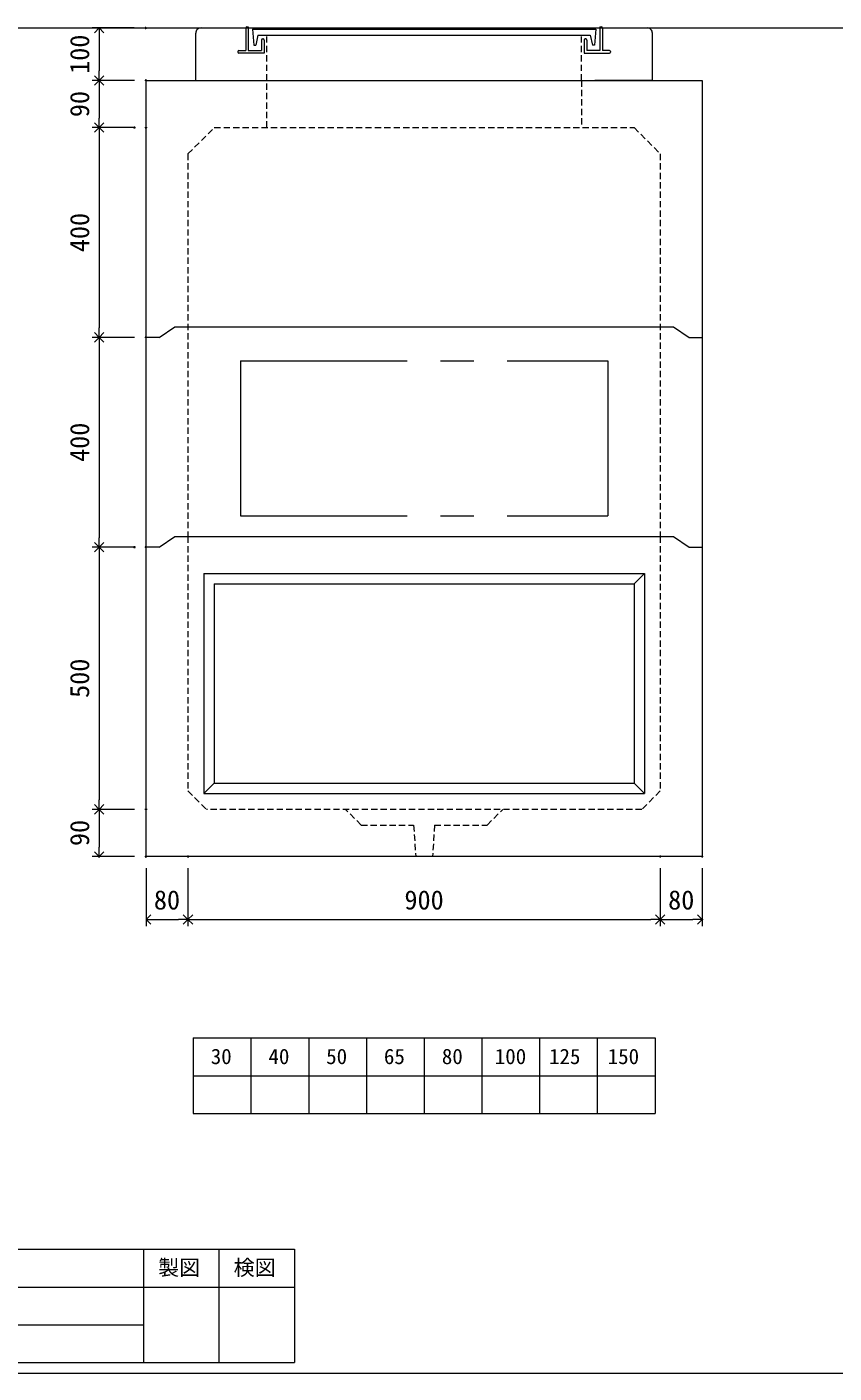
# Model space of a CAD drawing. Units: millimetres, scale not verified. Extents: x -4890 to 4890, y -2331 to 2331.
# Drawn here: x 308 to 1846, y -1944 to 623 of the extents above; entities that cross this region are included whole.
import ezdxf
from ezdxf.enums import TextEntityAlignment as Align

# ---------------------------------------------------------------- set-up
doc = ezdxf.new("R2010")
doc.units = ezdxf.units.MM
doc.header["$LTSCALE"] = 10
doc.header["$PDMODE"] = 32
doc.header["$PDSIZE"] = 2
doc.linetypes.add('DASHED1', pattern=[1.8, 1.2, -0.6])
doc.linetypes.add('USER2', pattern=[50.8, 31.75, -6.35, 6.35, -6.35])
doc.layers.add('0-1_Defpoints', color=7, linetype='Continuous')
for name, color, linetype, lineweight in [('0-2_waku', 7, 'Continuous', 18), ('0-3_gaikei', 7, 'Continuous', 18), ('0-4_kakure', 7, 'DASHED1', 5), ('0-5_sunpou', 7, 'Continuous', 5), ('0-9_uchigawa', 6, 'Continuous', 18), ('0-B_futa', 3, 'Continuous', 18), ('0-C_GL', 4, 'Continuous', 18), ('0-E_文字１', 7, 'Continuous', 18), ('1-3_uchigawa2', 6, 'USER2', 18)]:
    doc.layers.add(name, color=color, linetype=linetype, lineweight=lineweight)
doc.styles.add('ＭＳ ゴシック', font='')
doc.styles.get('ＭＳ ゴシック').set_extended_font_data('MS Gothic')

# ---------------------------------------------------------------- blocks, each defined once
blk = doc.blocks.new('_Open90')
at = {"layer": '0-5_sunpou'}
blk.add_line((0, 0), (-1, 0), dxfattribs=at)
blk.add_lwpolyline([(-0.5, 0.5), (0, 0), (-0.5, -0.5)], dxfattribs=at)
blk = doc.blocks.new('D107')
at = {"layer": '0-1_Defpoints'}
for p in [(1982.32, 1804.36), (1893, 1304.36), (1982.32, 1304.36)]:
    blk.add_point(p, dxfattribs=at)
at = {"layer": '0-5_sunpou'}
for p, q in [((1960.32, 1804.36), (1880, 1804.36)), ((1893, 1786.36), (1893, 1322.36)), ((1960.32, 1304.36), (1880, 1304.36))]:
    blk.add_line(p, q, dxfattribs=at)
at = {"layer": '0-5_sunpou', "xscale": 18, "yscale": 18}
for p, rotation in [((1893, 1804.36), 90), ((1893, 1304.36), 270)]:
    blk.add_blockref('_Open90', p, dxfattribs=dict(at, rotation=rotation))
at = {"layer": '0-5_sunpou', "style": 'ＭＳ ゴシック'}
blk.add_text('500', height=36.66, rotation=90, dxfattribs=at).set_placement((1885, 1516.86), align=Align.BOTTOM_LEFT)
blk = doc.blocks.new('D108')
at = {"layer": '0-1_Defpoints'}
for p in [(1982.32, 1304.36), (1893, 1214.36), (1982.32, 1214.36)]:
    blk.add_point(p, dxfattribs=at)
at = {"layer": '0-5_sunpou'}
for p, q in [((1960.32, 1304.36), (1880, 1304.36)), ((1893, 1286.36), (1893, 1232.36)), ((1960.32, 1214.36), (1880, 1214.36))]:
    blk.add_line(p, q, dxfattribs=at)
at = {"layer": '0-5_sunpou', "xscale": 18, "yscale": 18}
for p, rotation in [((1893, 1304.36), 90), ((1893, 1214.36), 270)]:
    blk.add_blockref('_Open90', p, dxfattribs=dict(at, rotation=rotation))
at = {"layer": '0-5_sunpou', "style": 'ＭＳ ゴシック'}
blk.add_text('90', height=36.66, rotation=90, dxfattribs=at).set_placement((1885, 1234.36), align=Align.BOTTOM_LEFT)
blk = doc.blocks.new('D109')
at = {"layer": '0-1_Defpoints'}
for p in [(1982.32, 1214.36), (2062.32, 1214.36), (2062.32, 1094.33)]:
    blk.add_point(p, dxfattribs=at)
at = {"layer": '0-5_sunpou'}
for p, q in [((1982.32, 1192.36), (1982.32, 1081.33)), ((2062.32, 1192.36), (2062.32, 1081.33)), ((2000.32, 1094.33), (2044.32, 1094.33))]:
    blk.add_line(p, q, dxfattribs=at)
at = {"layer": '0-5_sunpou', "xscale": 18, "yscale": 18, "rotation": 180}
blk.add_blockref('_Open90', (1982.32, 1094.33), dxfattribs=at)
at = {"layer": '0-5_sunpou', "xscale": 18, "yscale": 18}
blk.add_blockref('_Open90', (2062.32, 1094.33), dxfattribs=at)
at = {"layer": '0-5_sunpou', "style": 'ＭＳ ゴシック'}
blk.add_text('80', height=36.66, dxfattribs=at).set_placement((1997.32, 1102.33), align=Align.BOTTOM_LEFT)
blk = doc.blocks.new('D110')
at = {"layer": '0-1_Defpoints'}
for p in [(2062.32, 1214.36), (2962.32, 1214.36), (2962.32, 1094.33)]:
    blk.add_point(p, dxfattribs=at)
at = {"layer": '0-5_sunpou'}
for p, q in [((2062.32, 1192.36), (2062.32, 1081.33)), ((2962.32, 1192.36), (2962.32, 1081.33)), ((2080.32, 1094.33), (2944.32, 1094.33))]:
    blk.add_line(p, q, dxfattribs=at)
at = {"layer": '0-5_sunpou', "xscale": 18, "yscale": 18, "rotation": 180}
blk.add_blockref('_Open90', (2062.32, 1094.33), dxfattribs=at)
at = {"layer": '0-5_sunpou', "xscale": 18, "yscale": 18}
blk.add_blockref('_Open90', (2962.32, 1094.33), dxfattribs=at)
at = {"layer": '0-5_sunpou', "style": 'ＭＳ ゴシック'}
blk.add_text('900', height=36.66, dxfattribs=at).set_placement((2474.82, 1102.33), align=Align.BOTTOM_LEFT)
blk = doc.blocks.new('D111')
at = {"layer": '0-1_Defpoints'}
for p in [(2962.32, 1214.36), (3042.32, 1214.36), (3042.32, 1094.33)]:
    blk.add_point(p, dxfattribs=at)
at = {"layer": '0-5_sunpou'}
for p, q in [((2962.32, 1192.36), (2962.32, 1081.33)), ((3042.32, 1192.36), (3042.32, 1081.33)), ((2980.32, 1094.33), (3024.32, 1094.33))]:
    blk.add_line(p, q, dxfattribs=at)
at = {"layer": '0-5_sunpou', "xscale": 18, "yscale": 18, "rotation": 180}
blk.add_blockref('_Open90', (2962.32, 1094.33), dxfattribs=at)
at = {"layer": '0-5_sunpou', "xscale": 18, "yscale": 18}
blk.add_blockref('_Open90', (3042.32, 1094.33), dxfattribs=at)
at = {"layer": '0-5_sunpou', "style": 'ＭＳ ゴシック'}
blk.add_text('80', height=36.66, dxfattribs=at).set_placement((2977.32, 1102.33), align=Align.BOTTOM_LEFT)
blk = doc.blocks.new('D112')
at = {"layer": '0-1_Defpoints'}
for p in [(1981.54, 2794.36), (1893, 2694.36), (1982.32, 2694.36)]:
    blk.add_point(p, dxfattribs=at)
at = {"layer": '0-5_sunpou'}
for p, q in [((1959.54, 2794.36), (1880, 2794.36)), ((1893, 2776.36), (1893, 2712.36)), ((1960.32, 2694.36), (1880, 2694.36))]:
    blk.add_line(p, q, dxfattribs=at)
at = {"layer": '0-5_sunpou', "xscale": 18, "yscale": 18}
for p, rotation in [((1893, 2794.36), 90), ((1893, 2694.36), 270)]:
    blk.add_blockref('_Open90', p, dxfattribs=dict(at, rotation=rotation))
at = {"layer": '0-5_sunpou', "style": 'ＭＳ ゴシック'}
blk.add_text('100', height=36.66, rotation=90, dxfattribs=at).set_placement((1885, 2706.86), align=Align.BOTTOM_LEFT)
blk = doc.blocks.new('D113')
at = {"layer": '0-1_Defpoints'}
for p in [(1982.32, 2694.36), (1893, 2604.36), (1982.32, 2604.36)]:
    blk.add_point(p, dxfattribs=at)
at = {"layer": '0-5_sunpou'}
for p, q in [((1960.32, 2694.36), (1880, 2694.36)), ((1893, 2676.36), (1893, 2622.36)), ((1960.32, 2604.36), (1880, 2604.36))]:
    blk.add_line(p, q, dxfattribs=at)
at = {"layer": '0-5_sunpou', "xscale": 18, "yscale": 18}
for p, rotation in [((1893, 2694.36), 90), ((1893, 2604.36), 270)]:
    blk.add_blockref('_Open90', p, dxfattribs=dict(at, rotation=rotation))
at = {"layer": '0-5_sunpou', "style": 'ＭＳ ゴシック'}
blk.add_text('90', height=36.66, rotation=90, dxfattribs=at).set_placement((1885, 2624.36), align=Align.BOTTOM_LEFT)
blk = doc.blocks.new('D114')
at = {"layer": '0-1_Defpoints'}
for p in [(1960.32, 2604.36), (1893, 2204.36), (1982.32, 2204.36)]:
    blk.add_point(p, dxfattribs=at)
at = {"layer": '0-5_sunpou'}
for p, q in [((1938.32, 2604.36), (1880, 2604.36)), ((1893, 2586.36), (1893, 2222.36)), ((1960.32, 2204.36), (1880, 2204.36))]:
    blk.add_line(p, q, dxfattribs=at)
at = {"layer": '0-5_sunpou', "xscale": 18, "yscale": 18}
for p, rotation in [((1893, 2604.36), 90), ((1893, 2204.36), 270)]:
    blk.add_blockref('_Open90', p, dxfattribs=dict(at, rotation=rotation))
at = {"layer": '0-5_sunpou', "style": 'ＭＳ ゴシック'}
blk.add_text('400', height=36.66, rotation=90, dxfattribs=at).set_placement((1885, 2366.86), align=Align.BOTTOM_LEFT)
blk = doc.blocks.new('D115')
at = {"layer": '0-1_Defpoints'}
for p in [(1982.32, 2204.36), (1893, 1804.36), (1960.32, 1804.36)]:
    blk.add_point(p, dxfattribs=at)
at = {"layer": '0-5_sunpou'}
for p, q in [((1960.32, 2204.36), (1880, 2204.36)), ((1893, 2186.36), (1893, 1822.36)), ((1938.32, 1804.36), (1880, 1804.36))]:
    blk.add_line(p, q, dxfattribs=at)
at = {"layer": '0-5_sunpou', "xscale": 18, "yscale": 18}
for p, rotation in [((1893, 2204.36), 90), ((1893, 1804.36), 270)]:
    blk.add_blockref('_Open90', p, dxfattribs=dict(at, rotation=rotation))
at = {"layer": '0-5_sunpou', "style": 'ＭＳ ゴシック'}
blk.add_text('400', height=36.66, rotation=90, dxfattribs=at).set_placement((1885, 1966.86), align=Align.BOTTOM_LEFT)

msp = doc.modelspace()

# ---------------------------------------------------------------- linework, layer by layer
at = {"layer": '0-2_waku'}
for p, q in [((624.94, -1304.74), (624.94, -1448.74)), ((624.94, -1304.74), (624.94, -1448.74)), ((624.94, -1304.74), (624.94, -1448.74)), ((624.94, -1304.74), (624.94, -1448.74)), ((624.94, -1304.74), (1504.94, -1304.74)), ((734.94, -1304.74), (734.94, -1448.74)), ((844.94, -1304.74), (844.94, -1448.74)), ((844.94, -1304.74), (844.94, -1448.74)), ((954.94, -1304.74), (954.94, -1448.74)), ((1064.94, -1304.74), (1064.94, -1448.74)), ((1174.94, -1304.74), (1174.94, -1448.74)), ((1284.94, -1304.74), (1284.94, -1448.74)), ((1394.94, -1304.74), (1394.94, -1448.74)), ((1504.94, -1304.74), (1504.94, -1448.74)), ((624.94, -1376.74), (1504.94, -1376.74)), ((624.94, -1448.74), (1504.94, -1448.74)), ((-1210.06, -1707.74), (817.94, -1707.74)), ((-1210.06, -1707.74), (529.94, -1707.74)), ((529.94, -1707.74), (529.94, -1923.74)), ((529.94, -1707.74), (529.94, -1923.74)), ((529.94, -1707.74), (529.94, -1923.74)), ((673.94, -1707.74), (673.94, -1923.74)), ((817.94, -1707.74), (817.94, -1923.74)), ((-1210.06, -1779.74), (817.94, -1779.74)), ((-1210.06, -1851.74), (529.94, -1851.74)), ((-1210.06, -1923.74), (817.94, -1923.74)), ((-1230.06, -1943.74), (4889.94, -1943.74)), ((-1230.06, -1943.74), (4889.94, -1943.74))]:
    msp.add_line(p, q, dxfattribs=at)
msp.add_lwpolyline([(-1210.06, -1707.74), (-1210.06, -1923.74), (529.94, -1923.74)], dxfattribs=at)
at = {"layer": '0-3_gaikei'}
for p, q in [((639.94, 621.26), (724.94, 621.26)), ((1404.94, 621.26), (1489.94, 621.26)), ((629.94, 521.26), (629.94, 611.26)), ((1499.94, 521.26), (1499.94, 611.26)), ((534.94, 521.26), (1594.94, 521.26)), ((534.94, -958.74), (534.94, 521.26)), ((629.94, 521.26), (739.94, 521.26)), ((664.94, 521.26), (1464.94, 521.26)), ((1499.94, 521.26), (1389.94, 521.26)), ((1594.94, 521.26), (1594.94, -958.74)), ((559.94, 31.26), (534.94, 31.26)), ((559.94, 31.26), (589.94, 51.26)), ((589.94, 51.26), (1539.94, 51.26)), ((1539.94, 51.26), (1569.94, 31.26)), ((1569.94, 31.26), (1594.94, 31.26)), ((559.94, -368.74), (589.94, -348.74)), ((589.94, -348.74), (1539.94, -348.74)), ((1539.94, -348.74), (1569.94, -368.74)), ((559.94, -368.74), (534.94, -368.74)), ((1569.94, -368.74), (1594.94, -368.74)), ((1594.94, -958.74), (534.94, -958.74))]:
    msp.add_line(p, q, dxfattribs=at)
for centre, radius, start, end in [((639.36, 611.84), 9.44, 86.47383, 183.52617), ((1490.27, 611.59), 9.68, 358.04251, 91.95749)]:
    msp.add_arc(centre, radius, start, end, dxfattribs=at)
at = {"layer": '0-4_kakure'}
for p, q in [((764.94, 521.26), (764.94, 607.76)), ((1364.94, 521.26), (1364.94, 607.76)), ((764.94, 431.26), (764.94, 521.26)), ((1364.94, 521.26), (1364.94, 431.26)), ((614.94, 381.26), (664.94, 431.26)), ((664.94, 431.26), (1464.94, 431.26)), ((1464.94, 431.26), (1514.94, 381.26)), ((614.94, 381.26), (614.94, -348.74)), ((1514.94, 381.26), (1514.94, -348.74)), ((614.94, -348.74), (614.94, -833.74)), ((1514.94, -348.74), (1514.94, -833.74)), ((614.94, -833.74), (649.94, -868.74)), ((1514.94, -833.74), (1479.94, -868.74)), ((1479.94, -868.74), (649.94, -868.74)), ((944.94, -898.74), (914.94, -868.74)), ((944.94, -898.74), (914.94, -868.74)), ((1184.94, -898.74), (1214.94, -868.74)), ((1184.94, -898.74), (1214.94, -868.74)), ((944.94, -898.74), (1044.94, -898.74)), ((944.94, -898.74), (1044.94, -898.74)), ((1044.94, -898.74), (1048.94, -958.74)), ((1044.94, -898.74), (1048.94, -958.74)), ((1084.94, -898.74), (1080.94, -958.74)), ((1084.94, -898.74), (1080.94, -958.74)), ((1084.94, -898.74), (1184.94, -898.74)), ((1084.94, -898.74), (1184.94, -898.74))]:
    msp.add_line(p, q, dxfattribs=at)
at = {"layer": '0-9_uchigawa'}
for p, q in [((644.94, -418.74), (644.94, -838.74)), ((644.94, -418.74), (1064.94, -418.74)), ((1064.94, -418.74), (1484.94, -418.74)), ((1064.94, -418.74), (1484.94, -418.74)), ((1484.94, -418.74), (1464.94, -438.74)), ((1484.94, -418.74), (1484.94, -838.74)), ((664.94, -438.74), (664.94, -818.74)), ((664.94, -438.74), (1064.94, -438.74)), ((664.94, -438.74), (1064.94, -438.74)), ((1064.94, -438.74), (1464.94, -438.74)), ((1464.94, -438.74), (1464.94, -818.74)), ((664.94, -818.74), (644.94, -838.74)), ((664.94, -818.74), (1064.94, -818.74)), ((1064.94, -818.74), (1464.94, -818.74)), ((1464.94, -818.74), (1484.94, -838.74)), ((644.94, -838.74), (1064.94, -838.74)), ((1064.94, -838.74), (1484.94, -838.74))]:
    msp.add_line(p, q, dxfattribs=at)
at = {"layer": '0-B_futa'}
for p, q in [((724.94, 621.26), (724.94, 578.26)), ((726.94, 623.26), (729.94, 623.26)), ((729.94, 623.26), (729.94, 578.26)), ((737.75, 618.76), (1392.08, 618.76)), ((737.75, 618.76), (740.24, 588.76)), ((1392.08, 618.76), (1389.83, 588.76)), ((1399.94, 623.26), (1399.94, 578.26)), ((1399.94, 623.26), (1402.94, 623.26)), ((1404.94, 621.26), (1404.94, 578.26)), ((748.27, 607.76), (743.95, 588.76)), ((748.27, 607.76), (1381.61, 607.76)), ((754.94, 598.26), (754.94, 578.26)), ((756.94, 600.26), (757.94, 600.26)), ((759.94, 598.26), (759.94, 573.26)), ((1369.94, 598.26), (1369.94, 573.26)), ((1372.94, 600.26), (1371.94, 600.26)), ((1374.94, 598.26), (1374.94, 578.26)), ((1381.61, 607.76), (1385.93, 588.76)), ((709.94, 576.26), (709.94, 575.26)), ((711.94, 578.26), (724.94, 578.26)), ((759.94, 573.26), (711.94, 573.26)), ((729.94, 578.26), (754.94, 578.26)), ((740.24, 588.76), (743.95, 588.76)), ((1369.94, 573.26), (1417.94, 573.26)), ((1399.94, 578.26), (1374.94, 578.26)), ((1389.83, 588.76), (1385.93, 588.76)), ((1417.94, 578.26), (1404.94, 578.26)), ((1419.94, 576.26), (1419.94, 575.26))]:
    msp.add_line(p, q, dxfattribs=at)
for centre, start, end in [((726.94, 621.26), 90, 180), ((1402.94, 621.26), 0, 90), ((756.94, 598.26), 90, 180), ((757.94, 598.26), 0, 90), ((1371.94, 598.26), 90, 180), ((1372.94, 598.26), 0, 90), ((711.94, 576.26), 90, 180), ((711.94, 575.26), 180, 270), ((1417.94, 576.26), 0, 90), ((1417.94, 575.26), 270, 0)]:
    msp.add_arc(centre, 2, start, end, dxfattribs=at)
at = {"layer": '0-C_GL'}
msp.add_line((-1230.06, 621.26), (4889.94, 621.26), dxfattribs=at)
msp.add_line((-1230.06, 621.26), (4889.94, 621.26), dxfattribs=at)
at = {"layer": '1-3_uchigawa2'}
for p, q in [((714.94, -13.74), (714.94, -308.74)), ((714.94, -13.74), (1414.94, -13.74)), ((1414.94, -13.74), (1414.94, -308.74)), ((714.94, -308.74), (1414.94, -308.74))]:
    msp.add_line(p, q, dxfattribs=at)

# ---------------------------------------------------------------- block references
at = {"layer": '0-5_sunpou'}
for name in ['D112', 'D113', 'D114', 'D115', 'D107', 'D108', 'D109', 'D110', 'D111']:
    msp.add_blockref(name, (-1447.37, -2173.1), dxfattribs=at)

# ---------------------------------------------------------------- texts
at = {"layer": '0-E_文字１', "style": 'ＭＳ ゴシック'}
for s, p in [('30', (658.31, -1363.38)), ('40', (768.31, -1363.38)), ('50', (878.31, -1363.38)), ('65', (988.31, -1363.38)), ('80', (1098.72, -1363.38)), ('100', (1199.6, -1363.38)), ('125', (1302.98, -1363.38)), ('150', (1414.75, -1363.38)), ('製図', (558, -1765.99)), ('検図', (702, -1765.99))]:
    msp.add_text(s, height=29.33, dxfattribs=at).set_placement(p, align=Align.BOTTOM_LEFT)

doc.saveas('drawing.dxf')
